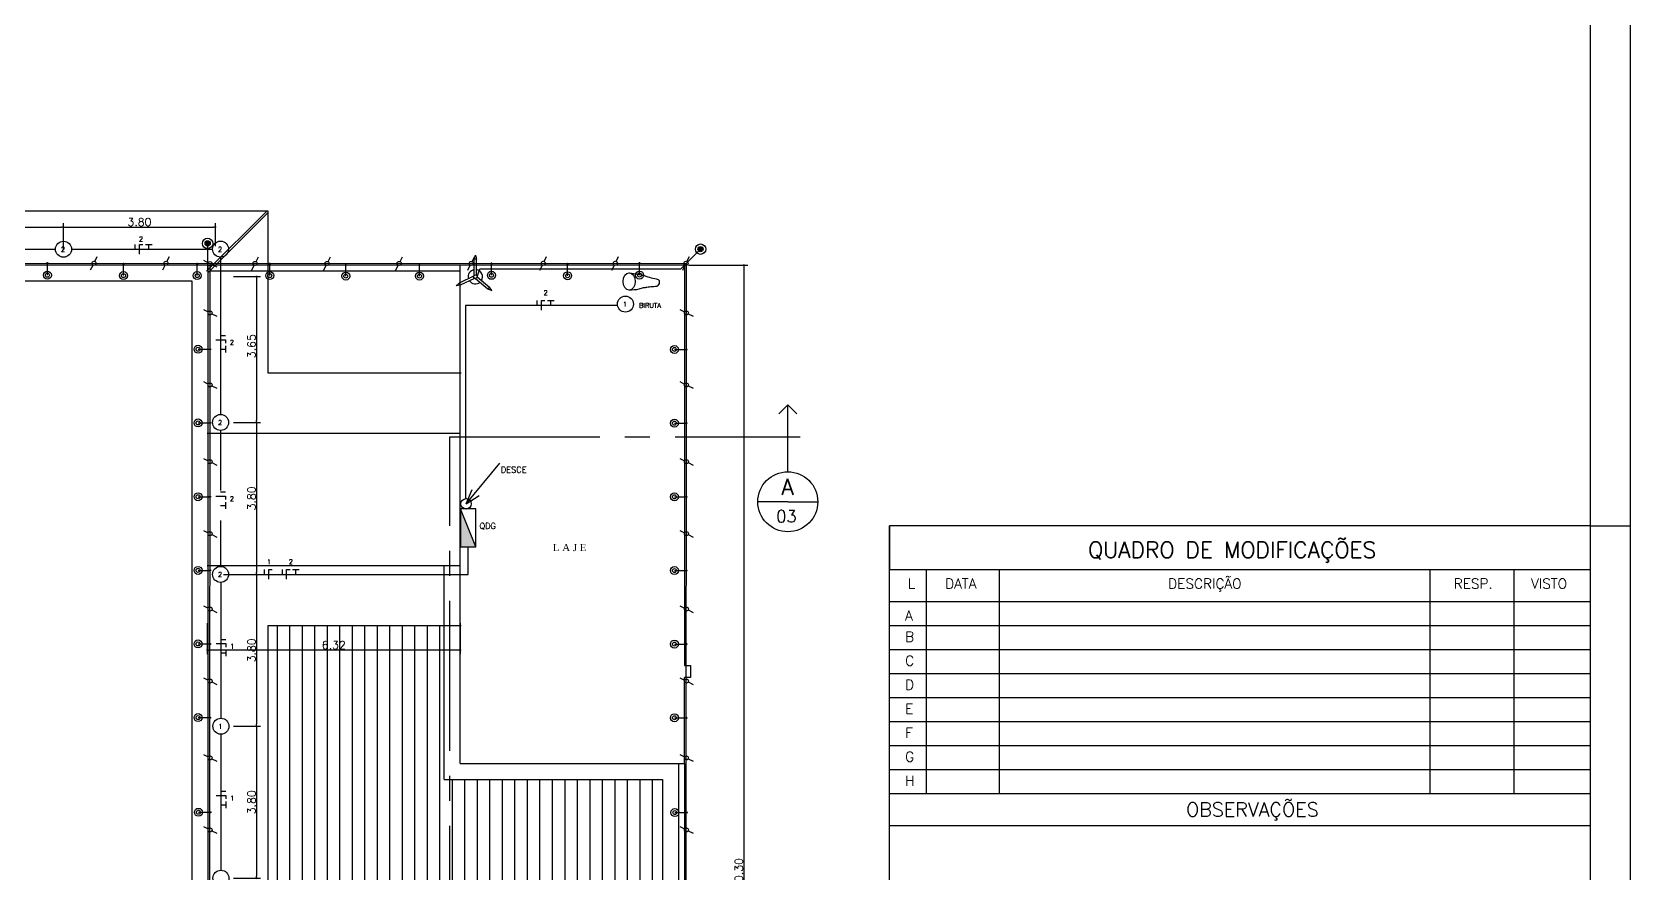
# Model space of a CAD drawing. Header units: millimetres. Extents: x 682 to 1119, y 341 to 434.
# Drawn here: x 859.58 to 899.51, y 362.08 to 383.1 of the extents above; entities that cross this region are included whole.
import ezdxf
from ezdxf.enums import TextEntityAlignment as Align

# ---------------------------------------------------------------- set-up
doc = ezdxf.new("R2010")
doc.units = ezdxf.units.MM
doc.linetypes.add('CENTER2', pattern=[1.125, 0.75, -0.125, 0.125, -0.125])
doc.linetypes.add('DASHED', pattern=[0.75, 0.5, -0.25])
for name, color, linetype in [('02', 2, 'Continuous'), ('04', 4, 'Continuous'), ('AR-ALVENARIA_EM_VISTA-001-C', 1, 'Continuous'), ('AR-ALVENARIA_EM_VISTA-002-C', 2, 'Continuous'), ('AR-CARIMBO-002-C', 2, 'Continuous'), ('AR-COBERTURA_EM_VISTA-002-C', 2, 'Continuous'), ('AR-COTAS-001-C', 1, 'Continuous'), ('AR-INDICAÇÕES_GRÁFICAS-002-C', 2, 'Continuous'), ('AR-LINHA_DE_CORTE-007-E', 7, 'CENTER2'), ('AR-MARGEM_ESPECIFAÇÕES_002-C', 2, 'Continuous'), ('AR-MARGEM_EXTERNA-002-C', 2, 'Continuous'), ('AR-MARGEM_INTERNA-005-C', 5, 'Continuous'), ('AR-PISO_EM_PLANTA-001-C', 1, 'Continuous'), ('AR-TEXTOS_ALTURA_2_0MM-002-C', 2, 'Continuous'), ('AR-TEXTOS_ALTURA_2_5MM-003C', 3, 'Continuous'), ('AR-TEXTOS_ALTURA_3_0MM-003C', 3, 'Continuous'), ('AR-TEXTOS_ALTURA_3_5MM-004C', 4, 'Continuous'), ('AR-TEXTOS_ALTURA_4_0MM-004-C', 4, 'Continuous'), ('AR-TEXTOS_ALTURA_6_0MM-005-C', 5, 'Continuous'), ('PENA_2', 2, 'Continuous'), ('PENA_4', 4, 'Continuous'), ('PENA_6', 5, 'Continuous'), ('TEXTO', 2, 'Continuous')]:
    doc.layers.add(name, color=color, linetype=linetype)
doc.styles.add('R140', font='SIMPLEX.SHX', dxfattribs={"height": 0.35})
doc.styles.add('R80', font='simplex.shx', dxfattribs={"height": 0.1})
doc.styles.add('ROMAND', font='times.ttf')
doc.styles.add('ROMANS', font='romans')
doc.styles.add('T20', font='simplex.shx', dxfattribs={"height": 0.2})
doc.styles.add('T50', font='simplex.shx', dxfattribs={"height": 0.5})
doc.dimstyles.new('ISO-25_WS', dxfattribs={"dimscale": 0.282828, "dimtxt": 0.8, "dimasz": 2, "dimexe": 0.1, "dimexo": 0.625, "dimgap": 0.325, "dimtad": 1, "dimzin": 4, "dimdsep": 46, "dimtxsty": 'Standard', "dimsah": 1, "dimcen": 2.5, "dimadec": 0, "dimazin": 0, "dimtfac": 1, "dimtdec": 0, "dimtmove": 2, "dimatfit": 3, "dimfxl": 1, "dimtolj": 1, "dimtzin": 0, "dimarcsym": 0})
doc.dimstyles.new('PADRÃO', dxfattribs={"dimscale": 0.05, "dimtxt": 2, "dimasz": 1, "dimexe": 2, "dimexo": 2, "dimgap": 0.5, "dimtad": 1, "dimzin": 5, "dimdsep": 46, "dimtxsty": 'ROMANS', "dimblk1": 'DOT', "dimblk2": 'DOT', "dimsah": 1, "dimcen": 2.5, "dimdle": 0.2, "dimclrd": 1, "dimclre": 1, "dimclrt": 3, "dimadec": 0, "dimazin": 0, "dimtfac": 1, "dimtix": 1, "dimtmove": 2, "dimatfit": 3, "dimldrblk": 'DOT', "dimfxl": 1, "dimtolj": 1, "dimtzin": 1, "dimarcsym": 0})

# ---------------------------------------------------------------- blocks, each defined once
blk = doc.blocks.new('_DOT')
at = {"color": 0, "linetype": 'ByBlock'}
blk.add_line((-0.5, 0), (-1, 0), dxfattribs=at)
at = {"color": 0, "linetype": 'ByBlock', "const_width": 0.5}
blk.add_lwpolyline([(-0.25, 0, 1), (0.25, 0, 1)], format="xyb", close=True, dxfattribs=at)
blk = doc.blocks.new('*D278')
at = {"layer": 'AR-COTAS-001-C', "color": 1, "linetype": 'ByBlock', "lineweight": -2}
for p, q in [((875.987, 377.269), (877.471, 377.269)), ((877.371, 377.219), (877.371, 346.919)), ((875.987, 346.869), (877.471, 346.869))]:
    blk.add_line(p, q, dxfattribs=at)
at = {"layer": 'DEFPOINTS', "color": 0, "linetype": 'ByBlock'}
for p in [(875.887, 377.269), (875.887, 346.869), (877.371, 346.869)]:
    blk.add_point(p, dxfattribs=at)
at = {"layer": 'AR-COTAS-001-C', "color": 1, "linetype": 'ByBlock', "lineweight": -2, "xscale": 0.05, "yscale": 0.05, "zscale": 0.05}
for p, rotation in [((877.371, 377.269), 90), ((877.371, 346.869), 270)]:
    blk.add_blockref('_DOT', p, dxfattribs=dict(at, rotation=rotation))
at = {"layer": 'AR-COTAS-001-C', "color": 3, "linetype": 'ByBlock', "insert": (877.246, 362.069), "char_height": 0.2, "attachment_point": 5, "rotation": 90, "style": 'ROMANS'}
blk.add_mtext('\\A1;30.30', dxfattribs=at)
blk = doc.blocks.new('*D255')
at = {"layer": 'AR-COTAS-001-C', "color": 1, "lineweight": -2}
for p, q in [((864.62, 365.748), (865.295, 365.748)), ((865.195, 365.698), (865.195, 362.002)), ((864.62, 361.952), (865.295, 361.952))]:
    blk.add_line(p, q, dxfattribs=at)
at = {"layer": 'DEFPOINTS', "color": 0}
for p in [(864.52, 365.748), (864.52, 361.952), (865.195, 361.952)]:
    blk.add_point(p, dxfattribs=at)
at = {"layer": 'AR-COTAS-001-C', "color": 1, "lineweight": -2, "xscale": 0.05, "yscale": 0.05, "zscale": 0.05}
for p, rotation in [((865.195, 365.748), 90), ((865.195, 361.952), 270)]:
    blk.add_blockref('_DOT', p, dxfattribs=dict(at, rotation=rotation))
at = {"layer": 'AR-COTAS-001-C', "color": 3, "insert": (865.07, 363.85), "char_height": 0.2, "attachment_point": 5, "rotation": 90, "style": 'ROMANS'}
blk.add_mtext('\\A1;3.80', dxfattribs=at)
blk = doc.blocks.new('*D272')
at = {"layer": 'AR-COTAS-001-C', "color": 1, "lineweight": -2}
for p, q in [((864.62, 373.34), (865.295, 373.34)), ((865.195, 373.29), (865.195, 369.594)), ((864.62, 369.544), (865.295, 369.544))]:
    blk.add_line(p, q, dxfattribs=at)
at = {"layer": 'DEFPOINTS', "color": 0}
for p in [(864.52, 373.34), (864.52, 369.544), (865.195, 369.544)]:
    blk.add_point(p, dxfattribs=at)
at = {"layer": 'AR-COTAS-001-C', "color": 1, "lineweight": -2, "xscale": 0.05, "yscale": 0.05, "zscale": 0.05}
for p, rotation in [((865.195, 373.34), 90), ((865.195, 369.544), 270)]:
    blk.add_blockref('_DOT', p, dxfattribs=dict(at, rotation=rotation))
at = {"layer": 'AR-COTAS-001-C', "color": 3, "insert": (865.07, 371.442), "char_height": 0.2, "attachment_point": 5, "rotation": 90, "style": 'ROMANS'}
blk.add_mtext('\\A1;3.80', dxfattribs=at)
blk = doc.blocks.new('*D274')
at = {"layer": 'AR-COTAS-001-C', "color": 1, "lineweight": -2}
for p, q in [((863.964, 368.327), (863.964, 367.552)), ((870.287, 368.327), (870.287, 367.552)), ((870.237, 367.652), (864.014, 367.652))]:
    blk.add_line(p, q, dxfattribs=at)
at = {"layer": 'DEFPOINTS', "color": 0}
for p in [(863.964, 368.427), (870.287, 368.427), (863.964, 367.652)]:
    blk.add_point(p, dxfattribs=at)
at = {"layer": 'AR-COTAS-001-C', "color": 1, "lineweight": -2, "xscale": 0.05, "yscale": 0.05, "zscale": 0.05, "rotation": 180}
blk.add_blockref('_DOT', (863.964, 367.652), dxfattribs=at)
at = {"layer": 'AR-COTAS-001-C', "color": 1, "lineweight": -2, "xscale": 0.05, "yscale": 0.05, "zscale": 0.05}
blk.add_blockref('_DOT', (870.287, 367.652), dxfattribs=at)
at = {"layer": 'AR-COTAS-001-C', "color": 3, "insert": (867.126, 367.777), "char_height": 0.2, "attachment_point": 5, "style": 'ROMANS'}
blk.add_mtext('\\A1;6.32', dxfattribs=at)
blk = doc.blocks.new('*D273')
at = {"layer": 'AR-COTAS-001-C', "color": 1, "lineweight": -2}
for p, q in [((864.62, 369.544), (865.295, 369.544)), ((865.195, 369.494), (865.195, 365.798)), ((864.62, 365.748), (865.295, 365.748))]:
    blk.add_line(p, q, dxfattribs=at)
at = {"layer": 'DEFPOINTS', "color": 0}
for p in [(864.52, 369.544), (864.52, 365.748), (865.195, 365.748)]:
    blk.add_point(p, dxfattribs=at)
at = {"layer": 'AR-COTAS-001-C', "color": 1, "lineweight": -2, "xscale": 0.05, "yscale": 0.05, "zscale": 0.05}
for p, rotation in [((865.195, 369.544), 90), ((865.195, 365.748), 270)]:
    blk.add_blockref('_DOT', p, dxfattribs=dict(at, rotation=rotation))
at = {"layer": 'AR-COTAS-001-C', "color": 3, "insert": (865.07, 367.646), "char_height": 0.2, "attachment_point": 5, "rotation": 90, "style": 'ROMANS'}
blk.add_mtext('\\A1;3.80', dxfattribs=at)
blk = doc.blocks.new('*D275')
at = {"layer": 'AR-COTAS-001-C', "color": 1, "lineweight": -2}
for p, q in [((860.372, 377.648), (860.372, 378.323)), ((860.422, 378.223), (864.118, 378.223)), ((864.168, 377.748), (864.168, 378.323))]:
    blk.add_line(p, q, dxfattribs=at)
at = {"layer": 'DEFPOINTS', "color": 0}
for p in [(864.168, 378.223), (860.372, 377.548), (864.168, 377.648)]:
    blk.add_point(p, dxfattribs=at)
at = {"layer": 'AR-COTAS-001-C', "color": 1, "lineweight": -2, "xscale": 0.05, "yscale": 0.05, "zscale": 0.05, "rotation": 180}
blk.add_blockref('_DOT', (860.372, 378.223), dxfattribs=at)
at = {"layer": 'AR-COTAS-001-C', "color": 1, "lineweight": -2, "xscale": 0.05, "yscale": 0.05, "zscale": 0.05}
blk.add_blockref('_DOT', (864.168, 378.223), dxfattribs=at)
at = {"layer": 'AR-COTAS-001-C', "color": 3, "insert": (862.27, 378.348), "char_height": 0.2, "attachment_point": 5, "style": 'ROMANS'}
blk.add_mtext('\\A1;3.80', dxfattribs=at)
blk = doc.blocks.new('*D276')
at = {"layer": 'AR-COTAS-001-C', "color": 1, "lineweight": -2}
for p, q in [((856.576, 377.648), (856.576, 378.323)), ((856.626, 378.223), (860.322, 378.223)), ((860.372, 377.748), (860.372, 378.323))]:
    blk.add_line(p, q, dxfattribs=at)
at = {"layer": 'DEFPOINTS', "color": 0}
for p in [(860.372, 378.223), (856.576, 377.548), (860.372, 377.648)]:
    blk.add_point(p, dxfattribs=at)
at = {"layer": 'AR-COTAS-001-C', "color": 1, "lineweight": -2, "xscale": 0.05, "yscale": 0.05, "zscale": 0.05, "rotation": 180}
blk.add_blockref('_DOT', (856.576, 378.223), dxfattribs=at)
at = {"layer": 'AR-COTAS-001-C', "color": 1, "lineweight": -2, "xscale": 0.05, "yscale": 0.05, "zscale": 0.05}
blk.add_blockref('_DOT', (860.372, 378.223), dxfattribs=at)
at = {"layer": 'AR-COTAS-001-C', "color": 3, "insert": (858.474, 378.348), "char_height": 0.2, "attachment_point": 5, "style": 'ROMANS'}
blk.add_mtext('\\A1;3.80', dxfattribs=at)
blk = doc.blocks.new('*D277')
at = {"layer": 'AR-COTAS-001-C', "color": 1, "lineweight": -2}
for p, q in [((864.62, 376.986), (865.295, 376.986)), ((865.195, 376.936), (865.195, 373.39)), ((864.62, 373.34), (865.295, 373.34))]:
    blk.add_line(p, q, dxfattribs=at)
at = {"layer": 'DEFPOINTS', "color": 0}
for p in [(864.52, 376.986), (864.52, 373.34), (865.195, 373.34)]:
    blk.add_point(p, dxfattribs=at)
at = {"layer": 'AR-COTAS-001-C', "color": 1, "lineweight": -2, "xscale": 0.05, "yscale": 0.05, "zscale": 0.05}
for p, rotation in [((865.195, 376.986), 90), ((865.195, 373.34), 270)]:
    blk.add_blockref('_DOT', p, dxfattribs=dict(at, rotation=rotation))
at = {"layer": 'AR-COTAS-001-C', "color": 3, "insert": (865.07, 375.246), "char_height": 0.2, "attachment_point": 5, "rotation": 90, "style": 'ROMANS'}
blk.add_mtext('\\A1;3.65', dxfattribs=at)

msp = doc.modelspace()

# ---------------------------------------------------------------- hatches: boundary and pattern name
at = {"layer": '02'}
msp.add_hatch(color=256, dxfattribs=at).paths.add_polyline_path([(870.289, 371.184), (870.289, 370.232), (870.673, 370.232)])
at = {"layer": '04'}
for points in [[(863.907, 377.814, 1), (864.037, 377.814, 1)], [(876.225, 377.67, 1), (876.355, 377.67, 1)]]:
    msp.add_hatch(color=256, dxfattribs=at).paths.add_polyline_path(points)
at = {"layer": 'AR-COBERTURA_EM_VISTA-002-C', "linetype": 'ByBlock', "ltscale": 5}
h = msp.add_hatch(dxfattribs=at)
h.set_pattern_fill('ANSI31', color=1, scale=2.5, angle=45, style=0)
h.set_pattern_definition([(90, (435.4025, 385.5705), (-0.3125, 6e-17), [])])
h.paths.add_polyline_path([(870.026, 368.269), (865.484, 368.269), (865.484, 361.507), (870.026, 361.507)], flags=17)
h.paths.add_polyline_path([(866.4, 355.904), (866.4, 356.613), (866.7, 356.613), (866.7, 355.904)], flags=9)
h.paths.add_polyline_path([(866.4, 352.108), (866.4, 352.817), (866.7, 352.817), (866.7, 352.108)], flags=24)
h.paths.add_polyline_path([(866.4, 348.387), (866.4, 349.097), (866.7, 349.097), (866.7, 348.387)], flags=24)
h.paths.add_polyline_path([(866.4, 359.7), (866.4, 360.409), (866.7, 360.409), (866.7, 359.7)], flags=24)
h.paths.add_polyline_path([(866.776, 367.927), (867.476, 367.927), (867.476, 367.627), (866.776, 367.627)], flags=24)
h.paths.add_polyline_path([(866.4, 367.291), (866.4, 368.001), (866.7, 368.001), (866.7, 367.291)], flags=24)
h.paths.add_polyline_path([(866.4, 363.496), (866.4, 364.205), (866.7, 364.205), (866.7, 363.496)], flags=24)
h.paths.add_polyline_path([(869.228, 368.164), (869.228, 368.874), (869.528, 368.874), (869.528, 368.164)], flags=9)
h.paths.add_polyline_path([(869.478, 366.576), (869.478, 367.085), (869.778, 367.085), (869.778, 366.576)], flags=24)
h.paths.add_polyline_path([(875.337, 347.519), (875.337, 356.319), (865.484, 356.319), (865.484, 347.519)])
h.paths.add_polyline_path([(875.337, 357.219), (875.337, 357.469), (865.484, 357.469), (865.484, 357.219)])
h.paths.add_polyline_path([(875.337, 357.469), (875.337, 357.619), (865.484, 357.619), (865.484, 357.469)])
h.paths.add_polyline_path([(875.337, 356.469), (875.337, 356.719), (865.484, 356.719), (865.484, 356.469)])
h.paths.add_polyline_path([(875.337, 356.319), (875.337, 356.469), (865.484, 356.469), (865.484, 356.319)])
h.paths.add_polyline_path([(875.337, 364.419), (870.026, 364.419), (870.026, 361.507), (865.484, 361.507), (865.484, 357.619), (875.337, 357.619)])

# ---------------------------------------------------------------- linework, layer by layer
at = {"color": 4, "linetype": 'Continuous'}
for p, q in [((863.973, 377.814), (863.973, 377.163)), ((856.776, 377.668), (860.172, 377.668)), ((860.572, 377.668), (864.096, 377.668)), ((864.296, 377.47), (864.296, 373.54)), ((876.29, 377.67), (875.797, 377.179)), ((875.921, 377.303), (833.934, 377.319)), ((859.969, 377.02), (859.969, 377.319)), ((861.871, 377.008), (861.871, 377.307)), ((863.712, 377.008), (863.712, 377.307)), ((864.022, 346.931), (864.034, 377.307)), ((865.524, 377.008), (865.524, 377.307)), ((867.426, 376.996), (867.426, 377.295)), ((869.267, 376.996), (869.267, 377.295)), ((870.709, 376.982), (870.771, 377.179)), ((870.771, 377.179), (875.797, 377.179)), ((871.065, 377.016), (871.065, 377.315)), ((872.967, 377.005), (872.967, 377.304)), ((874.765, 377.023), (874.765, 377.322)), ((875.925, 346.931), (875.937, 377.307)), ((874.215, 376.266), (870.415, 376.266)), ((870.415, 376.266), (870.415, 371.436)), ((863.735, 375.168), (864.034, 375.168)), ((875.638, 375.163), (875.937, 375.163)), ((863.735, 373.327), (864.034, 373.327)), ((875.638, 373.322), (875.937, 373.322)), ((863.735, 371.485), (864.034, 371.485)), ((875.638, 371.481), (875.937, 371.481)), ((863.735, 369.644), (864.034, 369.644)), ((875.638, 369.64), (875.937, 369.64)), ((864.305, 369.344), (864.305, 365.948)), ((863.735, 367.805), (864.034, 367.805)), ((875.638, 367.801), (875.937, 367.801)), ((863.735, 365.964), (864.034, 365.964)), ((875.638, 365.96), (875.937, 365.96)), ((864.305, 365.548), (864.305, 362.152)), ((863.744, 363.598), (864.044, 363.598)), ((875.648, 363.593), (875.947, 363.593))]:
    msp.add_line(p, q, dxfattribs=at)
at = {"color": 4, "linetype": 'DASHED', "ltscale": 3}
msp.add_line((864.296, 373.14), (864.296, 369.744), dxfattribs=at)
at = {"color": 4, "linetype": 'Continuous'}
for points in [[(870.482, 371.184), (870.482, 371.188)], [(864.368, 369.544), (868.984, 369.544), (870.481, 369.543), (870.481, 370.232)]]:
    msp.add_lwpolyline(points, dxfattribs=at)
for centre in [(859.969, 377.319), (861.871, 377.307), (863.712, 377.307), (865.524, 377.307), (867.426, 377.295), (869.267, 377.295), (871.065, 377.315), (872.967, 377.304), (874.765, 377.322), (864.034, 375.168), (875.937, 375.163), (864.034, 373.327), (875.937, 373.322), (864.034, 371.485), (875.937, 371.481), (864.034, 369.644), (875.937, 369.64), (864.034, 367.805), (875.937, 367.801), (864.034, 365.964), (875.937, 365.96), (864.044, 363.598), (875.947, 363.593)]:
    msp.add_circle(centre, 0.0147, dxfattribs=at)
at = {"layer": '02'}
for p, q in [((870.633, 377.418), (870.663, 377.518)), ((870.693, 377.418), (870.633, 377.418)), ((870.633, 377.017), (870.633, 377.418)), ((870.663, 377.518), (870.693, 377.418)), ((870.693, 377.017), (870.693, 377.418)), ((870.618, 376.994), (870.256, 376.822)), ((870.644, 376.94), (870.282, 376.768)), ((870.709, 376.982), (871.014, 376.723)), ((870.179, 376.752), (870.256, 376.822)), ((870.282, 376.768), (870.179, 376.752)), ((870.256, 376.822), (870.282, 376.768)), ((870.67, 376.937), (870.976, 376.677)), ((871.014, 376.723), (870.976, 376.677)), ((870.976, 376.677), (871.071, 376.635)), ((871.071, 376.635), (871.014, 376.723)), ((870.431, 371.307), (871.277, 372.322)), ((870.431, 371.307), (870.585, 371.663)), ((870.431, 371.307), (870.758, 371.517))]:
    msp.add_line(p, q, dxfattribs=at)
at = {"layer": '02', "linetype": 'Continuous'}
for p, q in [((870.287, 377.269), (864.034, 377.269)), ((870.287, 377.119), (864.034, 377.119)), ((875.887, 377.269), (870.287, 377.269)), ((870.287, 364.819), (870.287, 377.269)), ((875.887, 377.269), (875.887, 367.269)), ((875.887, 364.819), (875.887, 366.969)), ((870.287, 364.819), (875.887, 364.819)), ((875.737, 364.819), (875.737, 347.119)), ((875.887, 364.819), (875.887, 346.969))]:
    msp.add_line(p, q, dxfattribs=at)
for points in [[(833.984, 346.969), (863.984, 346.969), (863.984, 377.269), (833.984, 377.269)], [(834.384, 347.369), (863.584, 347.369), (863.584, 376.869), (834.384, 376.869)]]:
    msp.add_lwpolyline(points, close=True, dxfattribs=at)
msp.add_lwpolyline([(875.887, 367.269), (876.037, 367.269), (876.037, 366.969), (875.887, 366.969)], dxfattribs=at)
at = {"layer": '02'}
msp.add_circle((870.663, 376.982), 0.0461, dxfattribs=at)
for start, end in [(99.6394, 195.8051), (329.3147, 80.3606), (215.084, 310.0359)]:
    msp.add_arc((870.663, 376.982), 0.179, start, end, dxfattribs=at)
at = {"layer": '04', "linetype": 'Continuous'}
for p, q in [((861.155, 377.363), (861.217, 377.486)), ((862.955, 377.363), (863.017, 377.486)), ((863.866, 377.392), (863.989, 377.331)), ((865.182, 377.359), (865.243, 377.481)), ((866.982, 377.359), (867.043, 377.481)), ((868.782, 377.359), (868.843, 377.481)), ((870.582, 377.359), (870.643, 377.481)), ((872.382, 377.361), (872.443, 377.484)), ((874.182, 377.361), (874.243, 377.484)), ((875.949, 377.361), (876.011, 377.484)), ((861.05, 377.151), (861.111, 377.274)), ((862.85, 377.151), (862.911, 377.274)), ((864.078, 377.286), (864.201, 377.225)), ((865.076, 377.147), (865.137, 377.269)), ((866.876, 377.147), (866.937, 377.269)), ((868.676, 377.147), (868.737, 377.269)), ((870.476, 377.147), (870.537, 377.269)), ((872.276, 377.149), (872.337, 377.271)), ((874.076, 377.149), (874.137, 377.271)), ((875.844, 377.149), (875.905, 377.271)), ((863.866, 376.162), (863.989, 376.1)), ((875.769, 376.162), (875.892, 376.1)), ((864.078, 376.056), (864.201, 375.995)), ((875.981, 376.056), (876.104, 375.995)), ((863.866, 374.362), (863.989, 374.3)), ((864.078, 374.256), (864.201, 374.195)), ((875.769, 374.362), (875.892, 374.3)), ((875.981, 374.256), (876.104, 374.195)), ((863.866, 372.443), (863.989, 372.382)), ((864.078, 372.338), (864.201, 372.276)), ((875.769, 372.443), (875.892, 372.382)), ((875.981, 372.338), (876.104, 372.276)), ((863.866, 370.643), (863.989, 370.582)), ((875.769, 370.643), (875.892, 370.582)), ((864.078, 370.538), (864.201, 370.476)), ((875.981, 370.538), (876.104, 370.476)), ((863.866, 368.761), (863.989, 368.7)), ((864.078, 368.655), (864.201, 368.594)), ((875.769, 368.761), (875.892, 368.7)), ((875.981, 368.655), (876.104, 368.594)), ((863.866, 366.961), (863.989, 366.9)), ((875.769, 366.961), (875.892, 366.9)), ((864.078, 366.855), (864.201, 366.794)), ((875.981, 366.855), (876.104, 366.794)), ((863.866, 365.043), (863.989, 364.982)), ((875.769, 365.043), (875.892, 364.982)), ((864.078, 364.937), (864.201, 364.876)), ((875.981, 364.937), (876.104, 364.876)), ((863.866, 363.243), (863.989, 363.182)), ((864.078, 363.137), (864.201, 363.076)), ((875.769, 363.243), (875.892, 363.182)), ((875.981, 363.137), (876.104, 363.076))]:
    msp.add_line(p, q, dxfattribs=at)
at = {"layer": '04'}
for centre, radius in [((863.973, 377.814), 0.13), ((876.29, 377.67), 0.13), ((859.969, 377.02), 0.0996), ((861.871, 377.008), 0.0996), ((863.712, 377.008), 0.0996), ((865.524, 377.008), 0.0996), ((867.426, 376.996), 0.0996), ((869.267, 376.996), 0.0996), ((871.065, 377.016), 0.0996), ((872.967, 377.005), 0.0996), ((874.765, 377.023), 0.0996), ((863.735, 375.168), 0.0996), ((875.638, 375.163), 0.0996), ((863.735, 373.327), 0.0996), ((875.638, 373.322), 0.0996), ((863.735, 371.485), 0.0996), ((870.431, 371.307), 0.13), ((875.638, 371.481), 0.0996), ((863.735, 369.644), 0.0996), ((875.638, 369.64), 0.0996), ((863.735, 367.805), 0.0996), ((875.638, 367.801), 0.0996), ((863.735, 365.964), 0.0996), ((875.638, 365.96), 0.0996), ((863.744, 363.598), 0.0996), ((875.648, 363.593), 0.0996)]:
    msp.add_circle(centre, radius, dxfattribs=at)
at = {"layer": '04', "linetype": 'Continuous'}
for centre, radius in [((863.973, 377.814), 0.065), ((861.133, 377.318), 0.05), ((862.933, 377.318), 0.05), ((864.033, 377.308), 0.05), ((865.159, 377.314), 0.05), ((866.959, 377.314), 0.05), ((868.759, 377.314), 0.05), ((870.559, 377.314), 0.05), ((872.359, 377.316), 0.05), ((874.159, 377.316), 0.05), ((875.927, 377.316), 0.05), ((876.29, 377.67), 0.065), ((859.969, 377.02), 0.05), ((861.871, 377.008), 0.05), ((863.712, 377.008), 0.05), ((865.524, 377.008), 0.05), ((867.426, 376.996), 0.05), ((869.267, 376.996), 0.05), ((871.065, 377.016), 0.05), ((872.967, 377.005), 0.05), ((874.765, 377.023), 0.05), ((864.033, 376.078), 0.05), ((875.937, 376.078), 0.05), ((863.735, 375.168), 0.05), ((875.638, 375.163), 0.05), ((864.033, 374.278), 0.05), ((875.937, 374.278), 0.05), ((863.735, 373.327), 0.05), ((875.638, 373.322), 0.05), ((864.033, 372.36), 0.05), ((875.937, 372.36), 0.05), ((863.735, 371.485), 0.05), ((875.638, 371.481), 0.05), ((864.033, 370.56), 0.05), ((875.937, 370.56), 0.05), ((863.735, 369.644), 0.05), ((875.638, 369.64), 0.05), ((864.033, 368.678), 0.05), ((875.937, 368.678), 0.05), ((863.735, 367.805), 0.05), ((875.638, 367.801), 0.05), ((864.033, 366.878), 0.05), ((875.937, 366.878), 0.05), ((863.735, 365.964), 0.05), ((875.638, 365.96), 0.05), ((864.033, 364.959), 0.05), ((875.937, 364.959), 0.05), ((863.744, 363.598), 0.05), ((875.648, 363.593), 0.05), ((864.033, 363.159), 0.05), ((875.937, 363.159), 0.05)]:
    msp.add_circle(centre, radius, dxfattribs=at)
at = {"layer": 'AR-ALVENARIA_EM_VISTA-001-C', "linetype": 'Continuous'}
for p, q in [((865.449, 378.619), (863.949, 377.119)), ((865.484, 378.584), (863.984, 377.084))]:
    msp.add_line(p, q, dxfattribs=at)
msp.add_lwpolyline([(870.307, 374.569), (865.484, 374.569), (865.484, 378.619), (832.484, 378.619), (832.484, 345.619), (865.484, 345.619), (865.484, 368.269), (870.307, 368.269)], dxfattribs=at)
at = {"layer": 'AR-ALVENARIA_EM_VISTA-002-C'}
for p, q in [((863.964, 373.069), (870.287, 373.069)), ((863.964, 369.769), (870.287, 369.769)), ((869.887, 364.419), (869.887, 369.769)), ((869.887, 364.419), (875.337, 364.419)), ((875.337, 364.419), (875.337, 357.077))]:
    msp.add_line(p, q, dxfattribs=at)
at = {"layer": 'AR-CARIMBO-002-C', "ltscale": 2}
msp.add_line((881.014, 357.169), (881.014, 370.76), dxfattribs=at)
at = {"layer": 'AR-INDICAÇÕES_GRÁFICAS-002-C', "ltscale": 2}
for p, q in [((878.245, 373.558), (878.469, 373.782)), ((878.469, 372.108), (878.469, 373.782)), ((878.692, 373.558), (878.469, 373.782)), ((878.469, 371.358), (877.719, 371.358)), ((878.469, 371.358), (879.219, 371.358))]:
    msp.add_line(p, q, dxfattribs=at)
msp.add_circle((878.469, 371.358), 0.75, dxfattribs=at)
at = {"layer": 'AR-LINHA_DE_CORTE-007-E', "linetype": 'CENTER2', "ltscale": 5}
for p, q in [((870.026, 372.979), (878.777, 372.979)), ((870.026, 359.507), (870.026, 372.979))]:
    msp.add_line(p, q, dxfattribs=at)
at = {"layer": 'AR-MARGEM_ESPECIFAÇÕES_002-C', "ltscale": 2}
for p, q in [((881.928, 369.66), (881.928, 364.06)), ((883.754, 369.66), (883.754, 364.06)), ((894.508, 369.66), (894.508, 364.06)), ((896.609, 369.66), (896.609, 364.06)), ((898.514, 368.86), (881.014, 368.86)), ((898.514, 368.26), (881.014, 368.26)), ((898.514, 367.66), (881.014, 367.66)), ((898.514, 367.06), (881.014, 367.06)), ((898.514, 366.46), (881.014, 366.46)), ((898.514, 365.86), (881.014, 365.86)), ((898.514, 365.26), (881.014, 365.26)), ((898.514, 364.66), (881.014, 364.66)), ((898.514, 364.06), (881.014, 364.06)), ((898.514, 364.06), (881.014, 364.06)), ((898.514, 363.26), (881.014, 363.26))]:
    msp.add_line(p, q, dxfattribs=at)
at = {"layer": 'AR-MARGEM_EXTERNA-002-C', "ltscale": 2}
msp.add_line((898.514, 370.76), (899.514, 370.76), dxfattribs=at)
at = {"layer": 'AR-MARGEM_INTERNA-005-C', "ltscale": 2}
for p, q in [((898.514, 370.76), (881.014, 370.76)), ((881.014, 370.76), (881.014, 369.66)), ((898.514, 369.66), (881.014, 369.66))]:
    msp.add_line(p, q, dxfattribs=at)
at = {"layer": 'AR-PISO_EM_PLANTA-001-C', "linetype": 'Continuous'}
msp.add_ellipse((874.506, 376.862), major_axis=(0, 0.218), ratio=0.690302, dxfattribs=at)
msp.add_spline([(874.506, 377.08), (874.729, 377.041), (874.878, 377.012), (874.971, 376.979), (875.143, 376.937), (875.252, 376.89), (875.252, 376.815), (875.226, 376.758), (875.078, 376.732), (874.945, 376.711), (874.859, 376.7), (874.745, 376.669), (874.506, 376.643)], degree=3, dxfattribs=at)
at = {"layer": 'PENA_2'}
msp.add_line((899.514, 425.169), (899.514, 341.169), dxfattribs=at)
at = {"layer": 'PENA_2', "linetype": 'ByBlock', "ltscale": 5}
for p, q in [((862.162, 377.668), (862.162, 377.79)), ((862.27, 377.547), (862.27, 377.79)), ((862.27, 377.79), (862.355, 377.79)), ((862.417, 377.79), (862.587, 377.79)), ((862.502, 377.668), (862.502, 377.79)), ((872.208, 376.266), (872.208, 376.388)), ((872.315, 376.388), (872.4, 376.388)), ((872.315, 376.145), (872.315, 376.388)), ((872.463, 376.388), (872.632, 376.388)), ((872.547, 376.266), (872.547, 376.388)), ((864.175, 375.405), (864.418, 375.405)), ((864.296, 375.512), (864.418, 375.512)), ((864.418, 375.405), (864.418, 375.32)), ((864.296, 375.172), (864.418, 375.172)), ((864.418, 375.257), (864.418, 375.087)), ((864.175, 371.499), (864.418, 371.499)), ((864.296, 371.606), (864.418, 371.606)), ((864.418, 371.499), (864.418, 371.414)), ((864.418, 371.351), (864.418, 371.181)), ((864.296, 371.266), (864.418, 371.266)), ((870.673, 370.232), (870.289, 371.184)), ((865.393, 369.544), (865.393, 369.666)), ((865.5, 369.423), (865.5, 369.666)), ((865.5, 369.666), (865.585, 369.666)), ((865.84, 369.544), (865.84, 369.666)), ((865.947, 369.423), (865.947, 369.666)), ((865.947, 369.666), (866.032, 369.666)), ((866.094, 369.666), (866.264, 369.666)), ((866.179, 369.544), (866.179, 369.666)), ((864.183, 367.813), (864.426, 367.813)), ((864.305, 367.92), (864.426, 367.92)), ((864.426, 367.813), (864.426, 367.728)), ((864.305, 367.58), (864.426, 367.58)), ((864.426, 367.665), (864.426, 367.496)), ((864.183, 364.017), (864.426, 364.017)), ((864.305, 364.124), (864.426, 364.124)), ((864.305, 363.785), (864.426, 363.785)), ((864.426, 364.017), (864.426, 363.932)), ((864.426, 363.869), (864.426, 363.7))]:
    msp.add_line(p, q, dxfattribs=at)
msp.add_lwpolyline([(870.289, 370.232), (870.673, 370.232), (870.673, 371.184), (870.289, 371.184)], close=True, dxfattribs=at)
at = {"layer": 'PENA_4', "linetype": 'Continuous', "ltscale": 0.8}
for centre in [(860.372, 377.668), (864.296, 377.67), (874.412, 376.298), (864.296, 373.34), (864.296, 369.544), (864.305, 365.748), (864.305, 361.952)]:
    msp.add_circle(centre, 0.2, dxfattribs=at)
at = {"layer": 'PENA_6'}
msp.add_line((898.514, 424.169), (898.514, 342.169), dxfattribs=at)

# ---------------------------------------------------------------- texts
at = {"layer": 'AR-TEXTOS_ALTURA_2_0MM-002-C', "style": 'ROMAND'}
msp.add_text('L A J E', height=0.18, dxfattribs=at).set_placement((872.6, 370.125))
at = {"layer": 'AR-TEXTOS_ALTURA_2_5MM-003C', "style": 'R140'}
for s, p in [('L', (881.471, 369.187)), ('DATA', (882.401, 369.187)), ('DESCRIÇÃO', (887.976, 369.187)), ('RESP.', (895.109, 369.187)), ('VISTO', (897.042, 369.187)), ('A', (881.401, 368.395)), ('B', (881.401, 367.862)), ('C', (881.401, 367.262)), ('D', (881.401, 366.662)), ('E', (881.401, 366.062)), ('F', (881.401, 365.462)), ('G', (881.401, 364.862)), ('H', (881.401, 364.262))]:
    msp.add_text(s, height=0.25, dxfattribs=at).set_placement(p)
at = {"layer": 'AR-TEXTOS_ALTURA_3_0MM-003C', "style": 'T20'}
msp.add_text('03', height=0.3, dxfattribs=at).set_placement((878.178, 370.845))
at = {"layer": 'AR-TEXTOS_ALTURA_3_5MM-004C', "style": 'R140'}
msp.add_text('OBSERVAÇÕES', height=0.35, dxfattribs=at).set_placement((888.419, 363.492))
at = {"layer": 'AR-TEXTOS_ALTURA_4_0MM-004-C', "ltscale": 2, "style": 'R80'}
msp.add_text('A', height=0.4, dxfattribs=at).set_placement((878.311, 371.528))
at = {"layer": 'AR-TEXTOS_ALTURA_6_0MM-005-C', "style": 'T50'}
msp.add_text('QUADRO DE MODIFICAÇÕES', height=0.4, dxfattribs=at).set_placement((885.973, 369.957))
at = {"layer": 'TEXTO', "color": 2, "style": 'ROMANS'}
for s, height, p in [('2', 0.12, (862.308, 377.922)), ('2', 0.12, (860.36, 377.665)), ('2', 0.12, (864.284, 377.667)), ('2', 0.12, (872.42, 376.581)), ('1', 0.12, (874.4, 376.295)), ('BIRUTA', 0.12, (875.027, 376.264)), ('2', 0.12, (864.58, 375.338)), ('2', 0.12, (864.284, 373.337)), ('DESCE', 0.15, (871.621, 372.159)), ('2', 0.12, (864.58, 371.432)), ('QDG', 0.15, (870.971, 370.747)), ('1', 0.12, (865.504, 369.859)), ('2', 0.12, (866.051, 369.859)), ('2', 0.12, (864.284, 369.541)), ('1', 0.12, (864.588, 367.746)), ('1', 0.12, (864.293, 365.745)), ('1', 0.12, (864.588, 363.95))]:
    msp.add_text(s, height=height, dxfattribs=at).set_placement(p, align=Align.MIDDLE)

# ---------------------------------------------------------------- dimensions: what is measured, and where the dimension line sits
at = {"layer": 'AR-COTAS-001-C', "ltscale": 5}
for base, p1, p2, picture, middle in [((860.372, 378.223), (856.576, 377.548), (860.372, 377.648), '*D276', (858.474, 378.348)), ((864.168, 378.223), (860.372, 377.548), (864.168, 377.648), '*D275', (862.27, 378.348))]:
    dim = msp.add_linear_dim(base=base, p1=p1, p2=p2, dimstyle='ISO-25_WS', override={"dimscale": 0.05, "dimtxt": 4, "dimasz": 1, "dimexe": 2, "dimexo": 2, "dimgap": 0.5, "dimzin": 5, "dimtxsty": 'ROMANS', "dimblk1": 'DOT', "dimblk2": 'DOT', "dimdle": 0.2, "dimclrd": 1, "dimclre": 1, "dimclrt": 3, "dimtdec": 2, "dimtix": 1, "dimtzin": 1}, dxfattribs=at)
    dim.commit()
    dim.dimension.update_dxf_attribs({"geometry": picture, "text_midpoint": middle})
dim = msp.add_linear_dim(base=(865.195, 373.34), p1=(864.52, 376.986), p2=(864.52, 373.34), angle=270, dimstyle='ISO-25_WS', override={"dimscale": 0.05, "dimtxt": 4, "dimasz": 1, "dimexe": 2, "dimexo": 2, "dimgap": 0.5, "dimzin": 5, "dimtxsty": 'ROMANS', "dimblk1": 'DOT', "dimblk2": 'DOT', "dimdle": 0.2, "dimclrd": 1, "dimclre": 1, "dimclrt": 3, "dimtdec": 2, "dimtix": 1, "dimtzin": 1}, dxfattribs=at)
dim.commit()
dim.dimension.update_dxf_attribs({"geometry": '*D277', "text_midpoint": (865.07, 375.246), "dimtype": 160})
at = {"layer": 'AR-COTAS-001-C', "linetype": 'ByBlock', "ltscale": 2}
dim = msp.add_linear_dim(base=(877.371, 346.869), p1=(875.887, 377.269), p2=(875.887, 346.869), angle=90, text='30.30', dimstyle='PADRÃO', override={"dimtxt": 4}, dxfattribs=at)
dim.commit()
dim.dimension.update_dxf_attribs({"geometry": '*D278', "text_midpoint": (877.246, 362.069)})
at = {"layer": 'AR-COTAS-001-C', "ltscale": 5}
for base, p1, p2, angle, picture, middle in [((865.195, 369.544), (864.52, 373.34), (864.52, 369.544), 270, '*D272', (865.07, 371.442)), ((865.195, 365.748), (864.52, 369.544), (864.52, 365.748), 270, '*D273', (865.07, 367.646)), ((863.964, 367.652), (870.287, 368.427), (863.964, 368.427), 180, '*D274', (867.126, 367.777)), ((865.195, 361.952), (864.52, 365.748), (864.52, 361.952), 270, '*D255', (865.07, 363.85))]:
    dim = msp.add_linear_dim(base=base, p1=p1, p2=p2, angle=angle, dimstyle='ISO-25_WS', override={"dimscale": 0.05, "dimtxt": 4, "dimasz": 1, "dimexe": 2, "dimexo": 2, "dimgap": 0.5, "dimzin": 5, "dimtxsty": 'ROMANS', "dimblk1": 'DOT', "dimblk2": 'DOT', "dimdle": 0.2, "dimclrd": 1, "dimclre": 1, "dimclrt": 3, "dimtdec": 2, "dimtix": 1, "dimtzin": 1}, dxfattribs=at)
    dim.commit()
    dim.dimension.update_dxf_attribs({"geometry": picture, "text_midpoint": middle})

doc.saveas('drawing.dxf')
